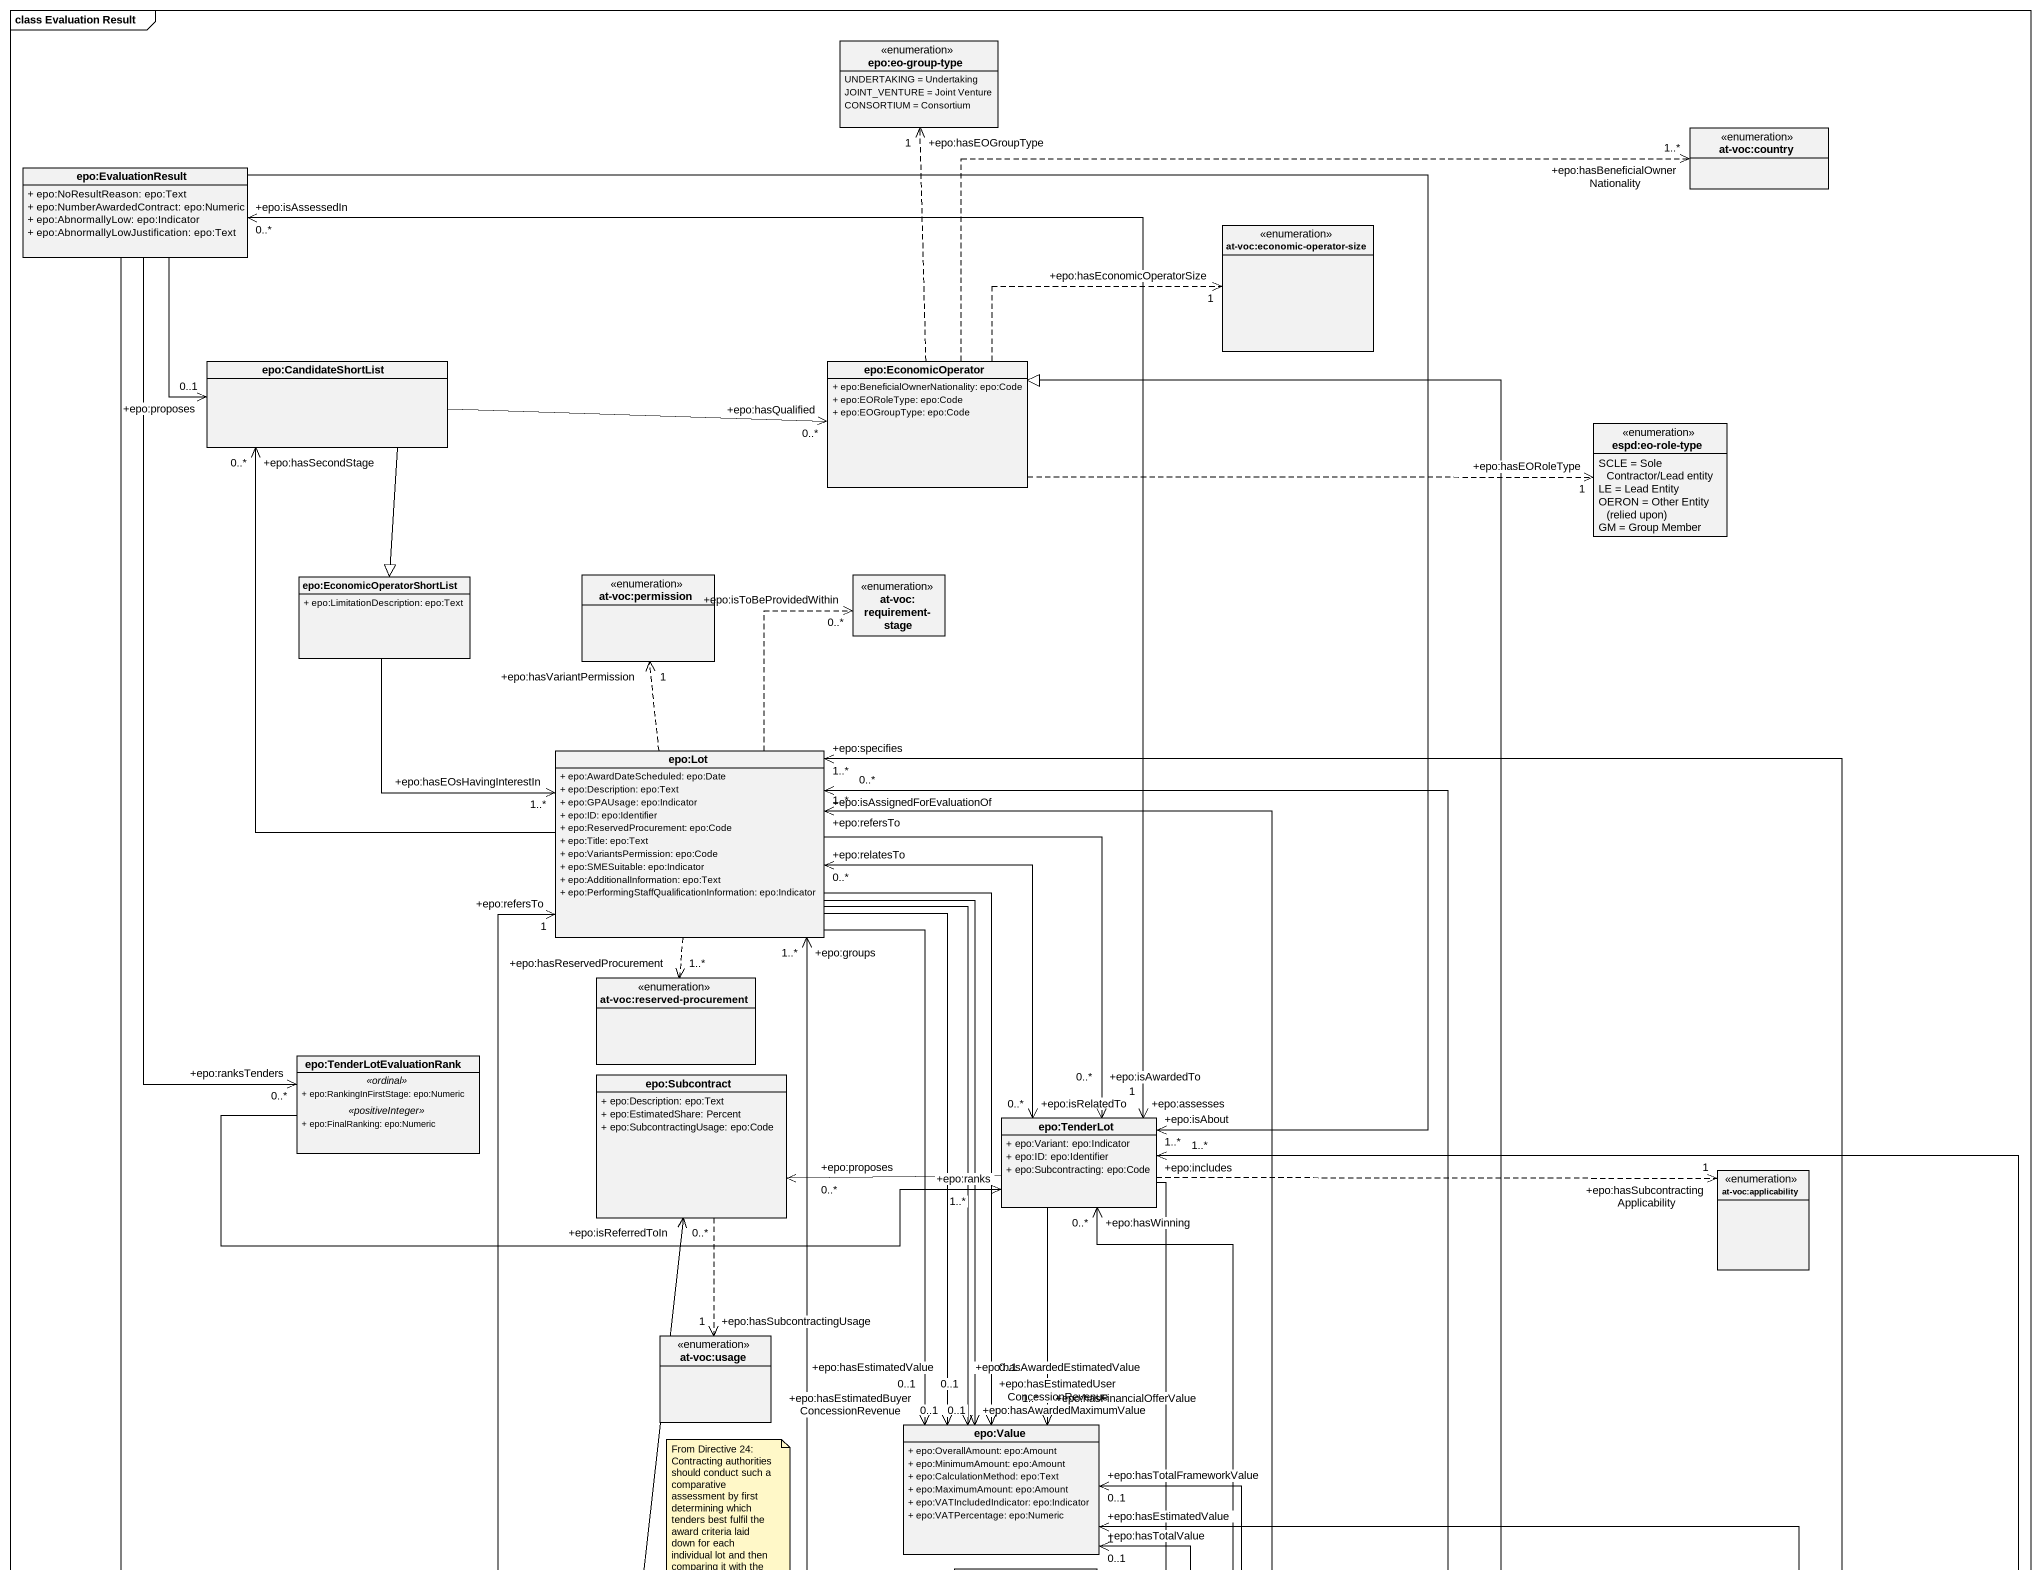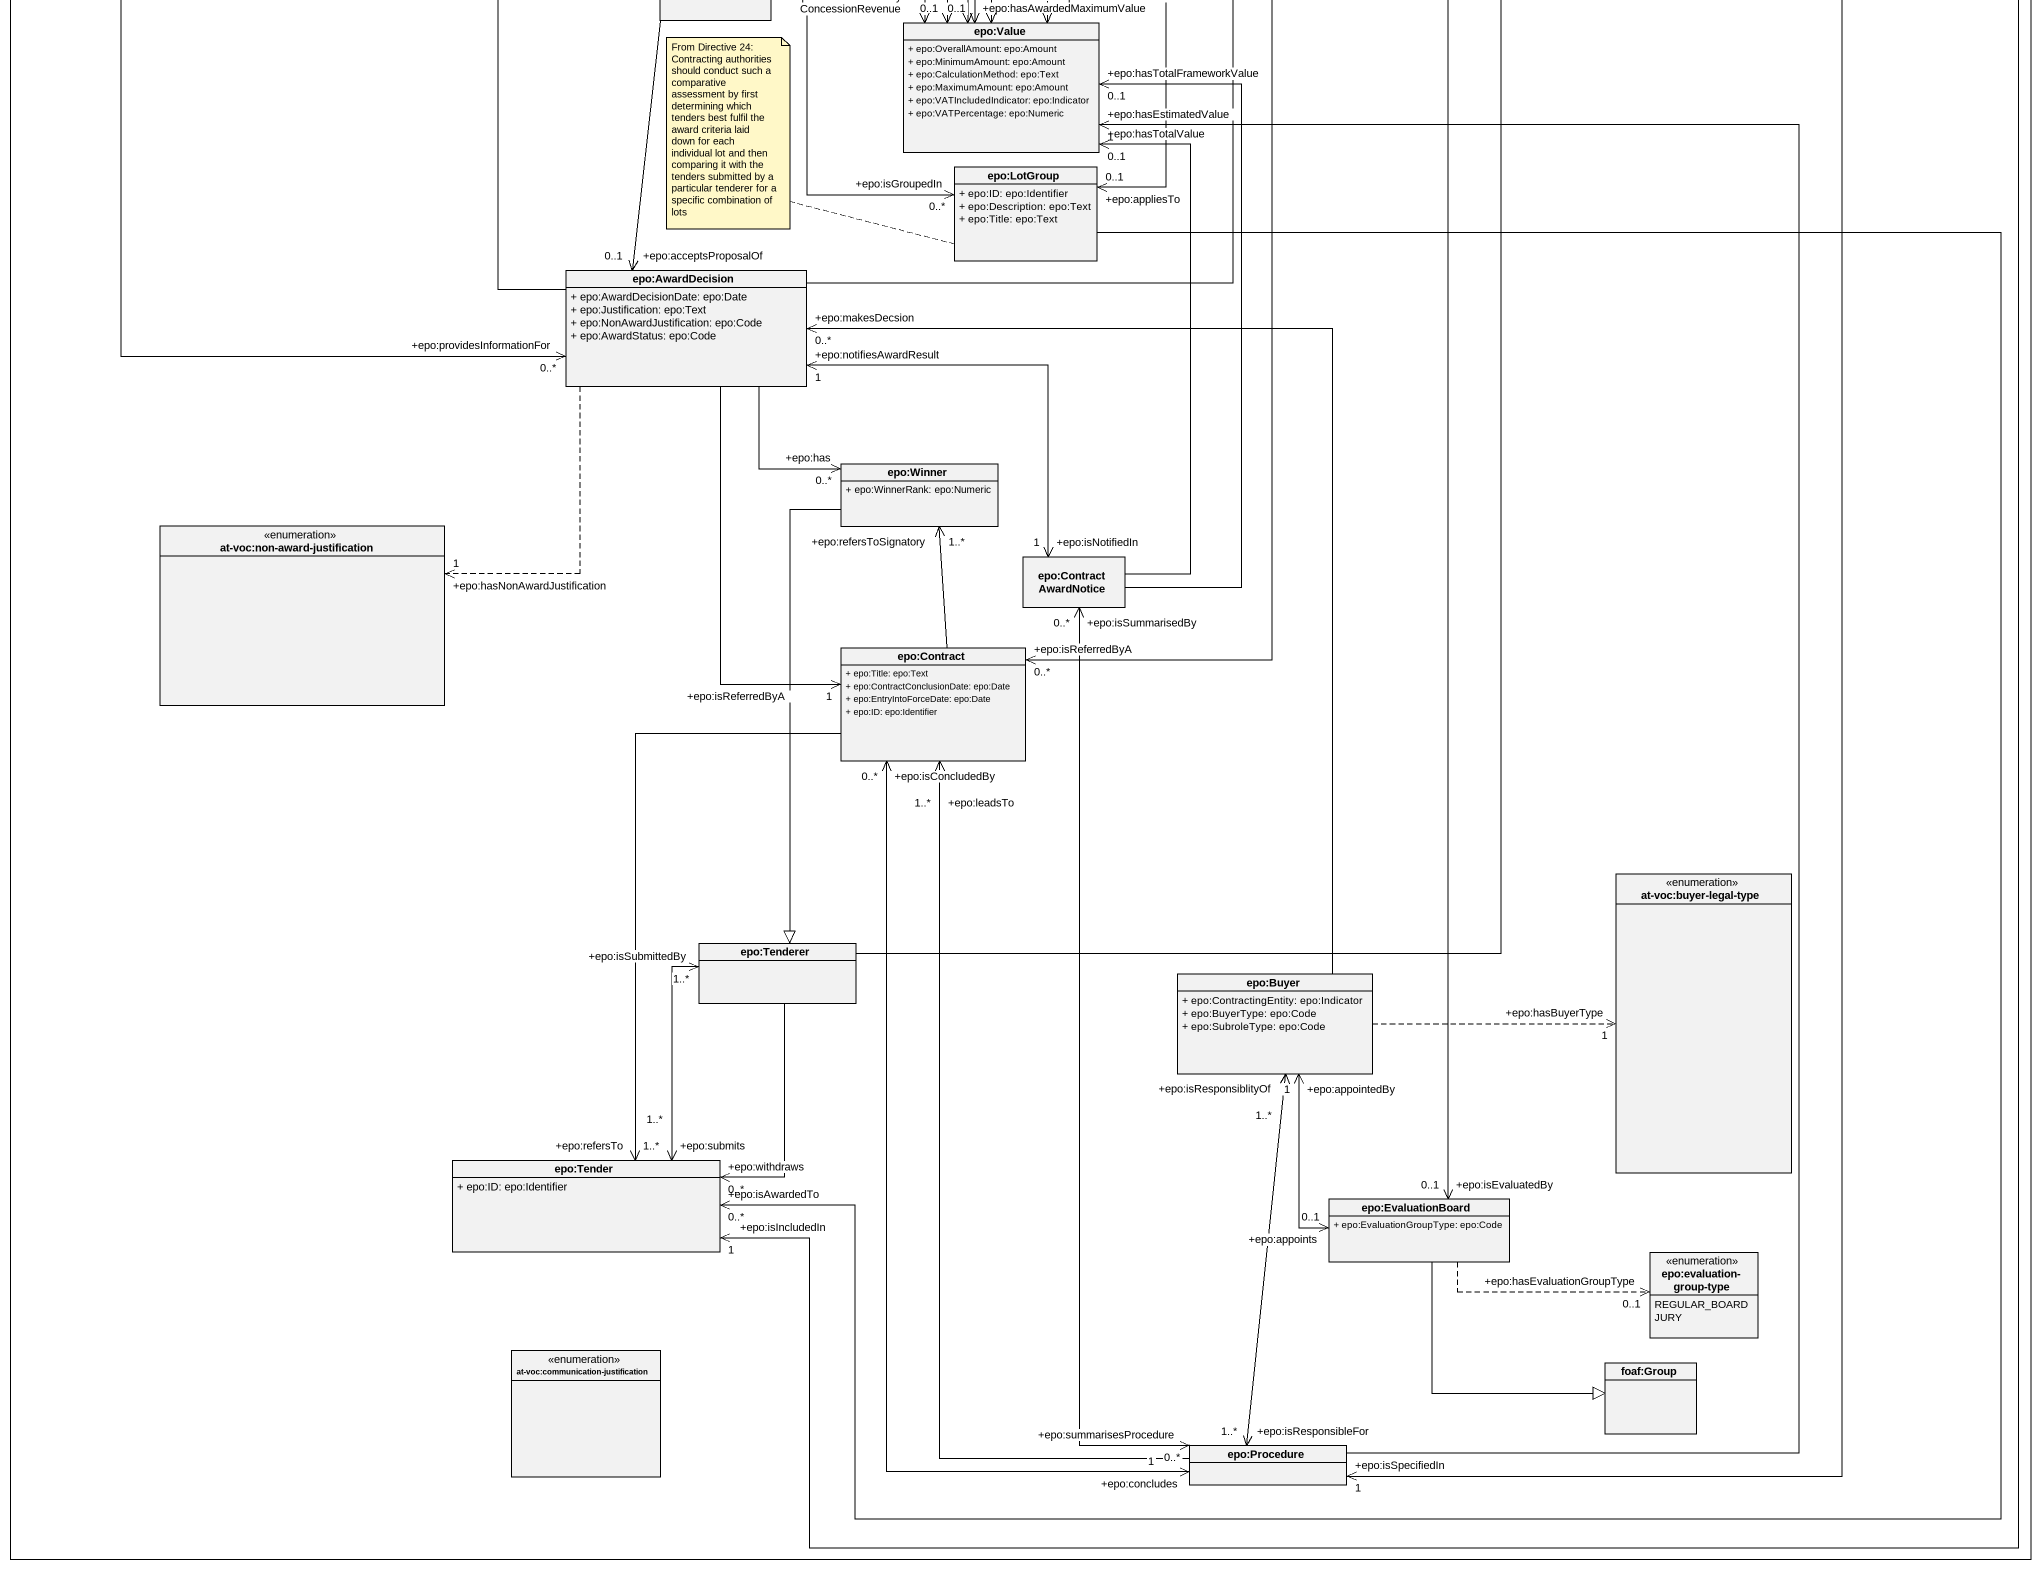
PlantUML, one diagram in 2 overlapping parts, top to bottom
@startuml
mainframe class Evaluation Result
hide circle
hide empty members
skinparam classAttributeIconSize 0
enum "epo:eo-group-type" as epo_eo_group_type {
  UNDERTAKING = Undertaking
  JOINT_VENTURE = Joint Venture
  CONSORTIUM = Consortium
}
enum "at-voc:country" as at_voc_country
class "epo:EvaluationResult" as epo_EvaluationResult {
  + epo:NoResultReason: epo:Text
  + epo:NumberAwardedContract: epo:Numeric
  + epo:AbnormallyLow: epo:Indicator
  + epo:AbnormallyLowJustification: epo:Text
}
enum "at-voc:economic-operator-size" as at_voc_economic_operator
class "epo:CandidateShortList" as epo_CandidateShortList
class "epo:EconomicOperator" as epo_EconomicOperator {
  + epo:BeneficialOwnerNationality: epo:Code
  + epo:EORoleType: epo:Code
  + epo:EOGroupType: epo:Code
}
enum "espd:eo-role-type" as espd_eo_role_type {
  SCLE = Sole Contractor/Lead entity
  LE = Lead Entity
  {field} OERON = Other Entity (relied upon)
  GM = Group Member
}
class "epo:EconomicOperatorShortList" as epo_EconomicOperatorShortLis {
  + epo:LimitationDescription: epo:Text
}
enum "at-voc:permission" as at_voc_permission
enum "at-voc:requirement-stage" as at_voc_requirement_stage
class "epo:Lot" as epo_Lot {
  + epo:AwardDateScheduled: epo:Date
  + epo:Description: epo:Text
  + epo:GPAUsage: epo:Indicator
  + epo:ID: epo:Identifier
  + epo:ReservedProcurement: epo:Code
  + epo:Title: epo:Text
  + epo:VariantsPermission: epo:Code
  + epo:SMESuitable: epo:Indicator
  + epo:AdditionalInformation: epo:Text
  + epo:PerformingStaffQualificationInformation: epo:Indicator
}
enum "at-voc:reserved-procurement" as at_voc_reserved_procurement
class "epo:TenderLotEvaluationRank" as epo_TenderLotEvaluationRank {
  .. <<ordinal>> ..
  + epo:RankingInFirstStage: epo:Numeric
  .. <<positiveInteger>> ..
  + epo:FinalRanking: epo:Numeric
}
class "epo:Subcontract" as epo_Subcontract {
  + epo:Description: epo:Text
  + epo:EstimatedShare: Percent
  + epo:SubcontractingUsage: epo:Code
}
class "epo:TenderLot" as epo_TenderLot {
  + epo:Variant: epo:Indicator
  + epo:ID: epo:Identifier
  + epo:Subcontracting: epo:Code
}
enum "at-voc:applicability" as at_voc_applicability
enum "at-voc:usage" as at_voc_usage
class "epo:Value" as epo_Value {
  + epo:OverallAmount: epo:Amount
  + epo:MinimumAmount: epo:Amount
  + epo:CalculationMethod: epo:Text
  + epo:MaximumAmount: epo:Amount
  + epo:VATIncludedIndicator: epo:Indicator
  + epo:VATPercentage: epo:Numeric
}
class "epo:LotGroup" as epo_LotGroup {
  + epo:ID: epo:Identifier
  + epo:Description: epo:Text
  + epo:Title: epo:Text
}
class "epo:AwardDecision" as epo_AwardDecision {
  + epo:AwardDecisionDate: epo:Date
  + epo:Justification: epo:Text
  + epo:NonAwardJustification: epo:Code
  + epo:AwardStatus: epo:Code
}
class "epo:Winner" as epo_Winner {
  + epo:WinnerRank: epo:Numeric
}
enum "at-voc:non-award-justification" as at_voc_non_award
class "epo:ContractAwardNotice" as epo_ContractAwardNotice
class "epo:Contract" as epo_Contract {
  + epo:Title: epo:Text
  + epo:ContractConclusionDate: epo:Date
  + epo:EntryIntoForceDate: epo:Date
  + epo:ID: epo:Identifier
}
enum "at-voc:buyer-legal-type" as at_voc_buyer_legal_type
class "epo:Tenderer" as epo_Tenderer
class "epo:Buyer" as epo_Buyer {
  + epo:ContractingEntity: epo:Indicator
  + epo:BuyerType: epo:Code
  + epo:SubroleType: epo:Code
}
class "epo:Tender" as epo_Tender {
  + epo:ID: epo:Identifier
}
class "epo:EvaluationBoard" as epo_EvaluationBoard {
  + epo:EvaluationGroupType: epo:Code
}
enum "epo:evaluation-group-type" as epo_evaluation_group_type {
  REGULAR_BOARD
  JURY
}
enum "at-voc:communication-justification" as at_voc_communication
class "foaf:Group" as foaf_Group
class "epo:Procedure" as epo_Procedure
epo_EvaluationResult --> "+epo:proposes\n0..1" epo_CandidateShortList
epo_EvaluationResult --> "+epo:ranksTenders\n0..*" epo_TenderLotEvaluationRank
epo_EvaluationResult --> "+epo:isAbout\n1..*" epo_TenderLot
epo_EvaluationResult --> "+epo:providesInformationFor\n0..*" epo_AwardDecision
epo_CandidateShortList -right-> "+epo:hasQualified\n0..*" epo_EconomicOperator
epo_CandidateShortList --|> epo_EconomicOperatorShortLis
epo_EconomicOperator .up.> "+epo:hasEOGroupType\n1" epo_eo_group_type
epo_EconomicOperator .right.> "+epo:hasBeneficialOwnerNationality\n1..*" at_voc_country
epo_EconomicOperator .right.> "+epo:hasEconomicOperatorSize\n1" at_voc_economic_operator
epo_EconomicOperator .right.> "+epo:hasEORoleType\n1" espd_eo_role_type
epo_EconomicOperatorShortLis --> "+epo:hasEOsHavingInterestIn\n1..*" epo_Lot
epo_Lot -up-> "+epo:hasSecondStage\n0..*" epo_CandidateShortList
epo_Lot .up.> "+epo:hasVariantPermission\n1" at_voc_permission
epo_Lot .up.> "+epo:isToBeProvidedWithin\n0..*" at_voc_requirement_stage
epo_Lot ..> "+epo:hasReservedProcurement\n1..*" at_voc_reserved_procurement
epo_Lot --> "+epo:isAwardedTo\n0..*" epo_TenderLot
epo_Lot --> "+epo:hasAwardedMaximumValue\n0..1" epo_Value
epo_Lot --> "+epo:hasEstimatedBuyerConcessionRevenue\n0..1" epo_Value
epo_Lot --> "+epo:hasEstimatedUserConcessionRevenue\n0..1" epo_Value
epo_Lot --> "+epo:hasEstimatedValue\n0..1" epo_Value
epo_Lot --> "+epo:hasAwardedEstimatedValue\n0..1" epo_Value
epo_Lot "+epo:groups\n1..*" <--> "+epo:isGroupedIn\n0..*" epo_LotGroup
epo_TenderLotEvaluationRank -right-> "+epo:ranks\n1..*" epo_TenderLot
epo_Subcontract ..> "+epo:hasSubcontractingUsage\n1" at_voc_usage
epo_Subcontract "+epo:isReferredToIn\n0..*" <--> "+epo:acceptsProposalOf\n0..1" epo_AwardDecision
epo_TenderLot "+epo:assesses\n1" <-up-> "+epo:isAssessedIn\n0..*" epo_EvaluationResult
epo_TenderLot "+epo:isRelatedTo\n0..*" <-up-> "+epo:relatesTo\n0..*" epo_Lot
epo_TenderLot -left-> "+epo:proposes\n0..*" epo_Subcontract
epo_TenderLot .right.> "+epo:hasSubcontractingApplicability\n1" at_voc_applicability
epo_TenderLot --> "+epo:hasFinancialOfferValue\n1..*" epo_Value
epo_TenderLot --> "+epo:appliesTo\n0..1" epo_LotGroup
epo_LotGroup --> "+epo:isAwardedTo\n0..*" epo_Tender
epo_AwardDecision -up-> "+epo:refersTo\n1" epo_Lot
epo_AwardDecision -up-> "+epo:hasWinning\n0..*" epo_TenderLot
epo_AwardDecision --> "+epo:has\n0..*" epo_Winner
epo_AwardDecision ..> "+epo:hasNonAwardJustification\n1" at_voc_non_award
epo_AwardDecision --> "+epo:isReferredByA\n1" epo_Contract
epo_Winner --|> epo_Tenderer
epo_ContractAwardNotice -up-> "+epo:hasTotalValue\n0..1" epo_Value
epo_ContractAwardNotice -up-> "+epo:hasTotalFrameworkValue\n0..1" epo_Value
epo_ContractAwardNotice "+epo:isNotifiedIn\n1" <-up-> "+epo:notifiesAwardResult\n1" epo_AwardDecision
epo_ContractAwardNotice "+epo:isSummarisedBy\n0..*" <--> "+epo:summarisesProcedure\n0..*" epo_Procedure
epo_Contract "+epo:isReferredByA\n0..*" <-up-> "+epo:refersTo\n1..*" epo_Lot
epo_Contract -up-> "+epo:refersToSignatory\n1..*" epo_Winner
epo_Contract --> "+epo:refersTo\n1..*" epo_Tender
epo_Tenderer -up-|> epo_EconomicOperator
epo_Tenderer "+epo:isSubmittedBy\n1..*" <--> "+epo:submits\n1..*" epo_Tender
epo_Tenderer --> "+epo:withdraws\n0..*" epo_Tender
epo_Buyer -up-> "+epo:makesDecsion\n0..*" epo_AwardDecision
epo_Buyer .right.> "+epo:hasBuyerType\n1" at_voc_buyer_legal_type
epo_Buyer "+epo:appointedBy\n1" <--> "+epo:appoints\n0..1" epo_EvaluationBoard
epo_Tender "+epo:isIncludedIn\n1" <-up-> "+epo:includes\n1..*" epo_TenderLot
epo_EvaluationBoard "+epo:isEvaluatedBy\n0..1" <-up-> "+epo:isAssignedForEvaluationOf\n0..*" epo_Lot
epo_EvaluationBoard .right.> "+epo:hasEvaluationGroupType\n0..1" epo_evaluation_group_type
epo_EvaluationBoard --|> foaf_Group
epo_Procedure "+epo:isSpecifiedIn\n1" <-up-> "+epo:specifies\n1..*" epo_Lot
epo_Procedure -up-> "+epo:hasEstimatedValue\n1" epo_Value
epo_Procedure "+epo:concludes\n1" <-up-> "+epo:isConcludedBy\n0..*" epo_Contract
epo_Procedure -up-> "+epo:leadsTo\n1..*" epo_Contract
epo_Procedure "+epo:isResponsibleFor\n1..*" <-up-> "+epo:isResponsiblityOf\n1..*" epo_Buyer
note left of epo_LotGroup
  From Directive 24:
  Contracting authorities should conduct such a comparative assessment by first determining which tenders best fulfil the award criteria laid down for each individual lot and then comparing it with the tenders submitted by a particular tenderer for a specific combination of lots
end note
@enduml
